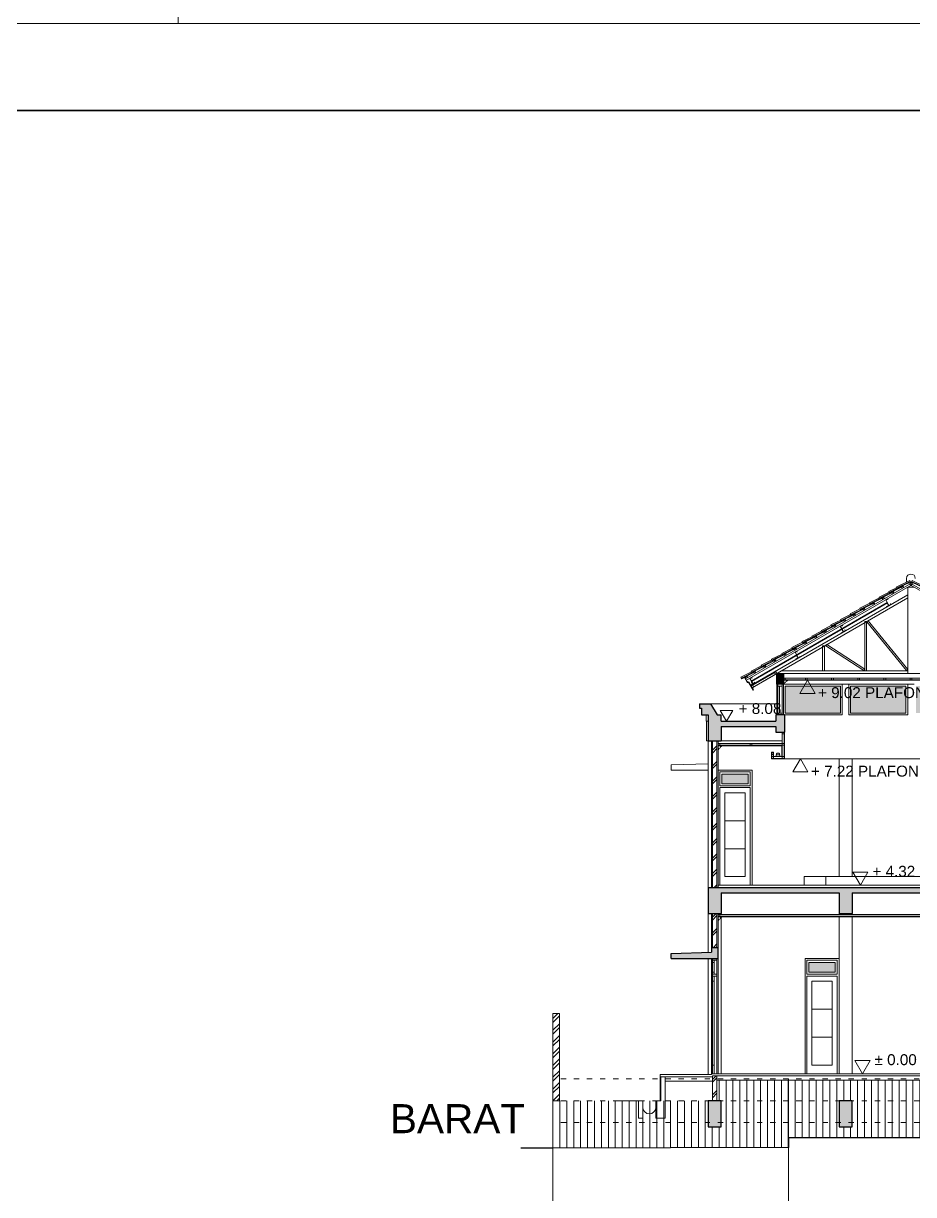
# Model space of a CAD drawing. Header units: millimetres. Extents: x -11 to 1625, y -267 to 180.
# Drawn here: x 823.66 to 844.08, y -183.85 to -157 of the extents above; entities that cross this region are included whole.
import ezdxf
from ezdxf.enums import TextEntityAlignment as Align

# ---------------------------------------------------------------- set-up
doc = ezdxf.new("R2010")
doc.units = ezdxf.units.MM
doc.linetypes.add('ACAD_ISO03W100', pattern=[30, 12, -18])
for name, color, linetype, lineweight in [('ars', 11, 'Continuous', 5), ('ARS DIN', 31, 'Continuous', 5), ('blk', 1, 'Continuous', 30), ('dinding', 5, 'Continuous', 15), ('GEN', 11, 'Continuous', 5), ('GRS KOP', 1, 'Continuous', 35), ('kap', 71, 'Continuous', 15), ('kop', 7, 'Continuous', 20), ('kus', 63, 'Continuous', 15), ('lan', 7, 'Continuous', 15), ('not', 7, 'Continuous', 20), ('pla', 213, 'Continuous', 15), ('sol kaca', 9, 'Continuous', 0), ('sol kol', 8, 'Continuous', 0), ('tem', 5, 'Continuous', 20)]:
    doc.layers.add(name, color=color, linetype=linetype, lineweight=lineweight)
doc.styles.add('BARU', font='complex.shx')
doc.styles.add('S', font='SIMPLEX', dxfattribs={"width": 1.1})
doc.styles.get("Standard").update_dxf_attribs({"font": 'ARIALUNI.TTF'})

# ---------------------------------------------------------------- blocks, each defined once
blk = doc.blocks.new('kop')
at = {"layer": 'GRS KOP'}
blk.add_lwpolyline([(1, 54), (83, 54), (83, 1), (1, 1)], close=True, dxfattribs=at)
at = {"layer": 'kop', "color": 7}
for p, q in [((84, 55), (0, 55)), ((0, 55), (0, 0)), ((0, 0), (84, 0))]:
    blk.add_line(p, q, dxfattribs=at)
at = {"layer": 'kop', "style": 'BARU', "flags": 4}
for p, height in [((73.8, 5.4), 0.35), ((80.303, 5.382), 0.25), ((73.8, 4.9), 0.35), ((80.303, 4.882), 0.25), ((73.8, 4.4), 0.35), ((80.303, 4.382), 0.25)]:
    blk.add_attdef('-', p, '', height=height, dxfattribs=at)
at = {"layer": 'kop', "flags": 4}
for tag, p in [('AR-00', (78.057, 2.648)), ('00', (81.238, 2.647))]:
    blk.add_attdef(tag, text='', height=0.35, dxfattribs=at).set_placement(p, align=Align.MIDDLE)
blk = doc.blocks.new('PEIL')
blk.add_lwpolyline([(-0.188, 0.325), (0.188, 0.325), (0, 0)], close=True)
at = {"style": 'S', "width": 1.1, "flags": 4}
blk.add_attdef('CAT', (0.265, 0.036), '', height=0.2, dxfattribs=at)
blk = doc.blocks.new('PEILA')
blk.add_lwpolyline([(-0.188, -0.325), (0.188, -0.325), (0, 0)], close=True)
at = {"style": 'S', "width": 1.1, "flags": 4}
blk.add_attdef('CAT', (0.265, -0.289), '', height=0.2, dxfattribs=at)
blk = doc.blocks.new('POTONGAN MEMBUJUR')
at = {"layer": 'ars'}
h = blk.add_hatch(dxfattribs=at)
h.set_pattern_fill('TEMBOK', color=256, scale=0.25)
h.set_pattern_definition([(45, (-26.99578, -43.81407), (-0.1767767, 0.1767767), []), (45, (-26.93328, -43.81407), (-0.1767767, 0.1767767), [])])
h.paths.add_polyline_path([(-13.05, 5.49), (-13.05, 8.85), (-12.95, 8.85), (-12.95, 5.49)])
h = blk.add_hatch(dxfattribs=at)
h.set_pattern_fill('TEMBOK', color=256, scale=0.25)
h.set_pattern_definition([(45, (-26.99578, -48.70407), (-0.1767767, 0.1767767), []), (45, (-26.93328, -48.70407), (-0.1767767, 0.1767767), [])])
h.paths.add_polyline_path([(-13.05, 4.11), (-13.05, 4.89), (-12.95, 4.89), (-12.95, 4.11)])
h = blk.add_hatch(dxfattribs=at)
h.set_pattern_fill('TEMBOK', color=256, scale=0.25)
h.set_pattern_definition([(45, (-26.99578, -52.42407), (-0.1767767, 0.1767767), []), (45, (-26.93328, -52.42407), (-0.1767767, 0.1767767), [])])
h.paths.add_polyline_path([(-13.05, 0.6), (-13.05, 1.17), (-12.95, 1.17), (-12.95, 0.6)])
at = {"layer": 'sol kaca'}
h = blk.add_hatch(color=256, dxfattribs=at)
h.dxf.hatch_style = 1
h.paths.add_polyline_path([(-11.385, 10.11), (-11.385, 9.49), (-10.115, 9.49), (-10.115, 10.11)])
h.paths.add_polyline_path([(-9.885, 10.11), (-9.885, 9.49), (-8.615, 9.49), (-8.615, 10.11)])
h.paths.add_polyline_path([(-8.385, 10.11), (-8.385, 9.49), (-7.115, 9.49), (-7.115, 10.11)])
h.paths.add_polyline_path([(-6.885, 10.11), (-6.885, 9.49), (-5.615, 9.49), (-5.615, 10.11)])
h = blk.add_hatch(color=256, dxfattribs=at)
h.dxf.hatch_style = 1
h.paths.add_polyline_path([(-12.235, 8.09), (-12.835, 8.09), (-12.835, 7.87), (-12.235, 7.87)])
h = blk.add_hatch(color=256, dxfattribs=at)
h.dxf.hatch_style = 1
h.paths.add_polyline_path([(-10.24, 3.55), (-10.24, 3.77), (-10.84, 3.77), (-10.84, 3.55)])
at = {"layer": 'sol kol'}
h = blk.add_hatch(color=256, dxfattribs=at)
h.dxf.hatch_style = 1
h.paths.add_polyline_path([(-11.425, 10.4), (-11.575, 10.4), (-11.575, 10.15), (-11.425, 10.15)])
h = blk.add_hatch(color=256, dxfattribs=at)
h.dxf.hatch_style = 1
h.paths.add_polyline_path([(-12.85, 9.3), (-12.85, 9.45), (-12.944, 9.45), (-13.1, 9.7), (-13.35, 9.7), (-13.35, 9.6), (-13.3, 9.6), (-13.3, 9.45), (-13.15, 9.45), (-13.15, 8.85), (-12.85, 8.85), (-12.85, 9.18), (-11.6, 9.18), (-11.6, 9.05), (-11.4, 9.05), (-11.4, 9.45), (-11.6, 9.45), (-11.6, 9.3)])
h = blk.add_hatch(color=256, dxfattribs=at)
h.dxf.hatch_style = 1
h.paths.add_polyline_path([(0.15, 5.37), (3.85, 5.37), (3.85, 4.89), (4.15, 4.89), (4.15, 5.37), (6.85, 5.37), (6.85, 4.89), (7.15, 4.89), (7.15, 5.37), (9.85, 5.37), (9.85, 4.89), (10.15, 4.89), (10.15, 5.37), (10.875, 5.37), (10.875, 5.49), (-13.15, 5.49), (-13.15, 4.89), (-12.85, 4.89), (-12.85, 5.37), (-10.15, 5.37), (-10.15, 4.89), (-9.85, 4.89), (-9.85, 5.37), (-7.15, 5.37), (-7.15, 4.89), (-6.85, 4.89), (-6.85, 5.37), (-4.15, 5.37), (-4.15, 4.89), (-3.85, 4.89), (-3.85, 5.37), (-0.15, 5.37), (-0.15, 4.89), (0.15, 4.89)])
h = blk.add_hatch(color=256, dxfattribs=at)
h.dxf.hatch_style = 1
h.paths.add_polyline_path([(-12.925, 4.11), (-13.075, 4.11), (-13.075, 4.01), (-14, 3.98), (-14, 3.86), (-12.925, 3.86)])
h = blk.add_hatch(color=256, dxfattribs=at)
h.dxf.hatch_style = 1
h.paths.add_polyline_path([(-13.15, 0), (-12.85, 0), (-12.85, 0.6), (-13.15, 0.6)])
h = blk.add_hatch(color=256, dxfattribs=at)
h.dxf.hatch_style = 1
h.paths.add_polyline_path([(-10.15, 0), (-9.85, 0), (-9.85, 0.6), (-10.15, 0.6)])
at = {"layer": 'ars'}
for p, q in [((-9.043, 12.022), (-12.163, 10.221)), ((-9.039, 12.016), (-12.159, 10.214)), ((-12.143, 10.067), (-11.575, 10.395)), ((-11.425, 10.24), (-5.575, 10.24)), ((-13.19, 9.3), (-13.19, 8.85)), ((-11.4, 9.05), (-11.4, 8.44)), ((-13.15, 8.85), (-13.19, 8.85)), ((-12.925, 8.74), (-11.46, 8.74)), ((-11.46, 8.74), (-11.46, 8.49)), ((-11.7, 8.59), (-11.7, 8.44)), ((-11.7, 8.59), (-11.65, 8.59)), ((-11.7, 8.44), (-11.4, 8.44)), ((-11.65, 8.58), (-11.65, 8.59)), ((-12.925, 4.82), (-4.04, 4.82))]:
    blk.add_line(p, q, dxfattribs=at)
for points in [[(-8.67, 12.366), (-8.689, 12.389), (-8.715, 12.374), (-8.705, 12.346)], [(-8.5, 12.464), (-8.519, 12.488), (-8.545, 12.473), (-8.535, 12.444)], [(-8.5, 12.464), (-8.481, 12.488), (-8.455, 12.473), (-8.465, 12.444)], [(-9.112, 12.111), (-9.131, 12.134), (-9.157, 12.119), (-9.146, 12.091)], [(-8.891, 12.238), (-8.91, 12.262), (-8.936, 12.247), (-8.926, 12.218)], [(-9.553, 11.856), (-9.573, 11.879), (-9.599, 11.864), (-9.588, 11.836)], [(-9.332, 11.983), (-9.352, 12.007), (-9.378, 11.992), (-9.367, 11.963)], [(-9.995, 11.601), (-10.014, 11.624), (-10.04, 11.609), (-10.029, 11.581)], [(-9.774, 11.728), (-9.793, 11.752), (-9.819, 11.737), (-9.809, 11.708)], [(-10.436, 11.346), (-10.456, 11.37), (-10.482, 11.355), (-10.471, 11.326)], [(-10.216, 11.474), (-10.235, 11.497), (-10.261, 11.482), (-10.25, 11.454)], [(-10.891, 11.084), (-10.91, 11.107), (-10.936, 11.092), (-10.926, 11.064)], [(-10.657, 11.219), (-10.677, 11.242), (-10.703, 11.227), (-10.692, 11.199)], [(-11.359, 10.814), (-11.378, 10.837), (-11.404, 10.822), (-11.393, 10.794)], [(-11.125, 10.949), (-11.144, 10.972), (-11.17, 10.957), (-11.159, 10.929)], [(-11.826, 10.544), (-11.845, 10.567), (-11.871, 10.552), (-11.861, 10.524)], [(-11.592, 10.679), (-11.612, 10.702), (-11.638, 10.687), (-11.627, 10.659)], [(-12.06, 10.409), (-12.079, 10.432), (-12.105, 10.417), (-12.095, 10.389)]]:
    blk.add_lwpolyline(points, dxfattribs=at)
for points in [[(-9.035, 12.005), (-9.038, 12.003, 0.414214), (-9.039, 11.999), (-9.015, 11.958, -0.414214), (-9.016, 11.954), (-9.058, 11.93, 0.414214), (-9.059, 11.925), (-9.057, 11.923), (-9.005, 11.953)], [(-10.075, 11.405), (-10.077, 11.403, 0.414214), (-10.078, 11.399), (-10.054, 11.358, -0.414214), (-10.055, 11.354), (-10.097, 11.33, 0.414214), (-10.098, 11.325), (-10.097, 11.323), (-10.045, 11.353)], [(-11.114, 10.805), (-11.116, 10.803, 0.414214), (-11.118, 10.799), (-11.094, 10.758, -0.414214), (-11.095, 10.754), (-11.136, 10.73, 0.414214), (-11.137, 10.725), (-11.136, 10.723), (-11.084, 10.753)], [(-12.119, 10.011), (-12.219, 10.184, -0.414214), (-12.225, 10.186, -0.29644), (-12.247, 10.197), (-12.251, 10.194), (-12.253, 10.199), (-12.316, 10.307), (-12.29, 10.322), (-12.284, 10.305), (-12.299, 10.288), (-12.261, 10.222), (-12.22, 10.201), (-12.112, 10.015)], [(-12.153, 10.205), (-12.156, 10.203, 0.414214), (-12.157, 10.199), (-12.133, 10.158, -0.414214), (-12.134, 10.154), (-12.175, 10.13, 0.414214), (-12.176, 10.125), (-12.175, 10.123), (-12.123, 10.153)]]:
    blk.add_lwpolyline(points, format="xyb", close=True, dxfattribs=at)
for points in [[(-13.05, 5.49), (-13.05, 8.85), (-12.95, 8.85), (-12.95, 5.49)], [(-13.05, 4.11), (-13.05, 4.89), (-12.95, 4.89), (-12.95, 4.11)]]:
    blk.add_lwpolyline(points, close=True, dxfattribs=at)
at = {"layer": 'blk'}
for p, q in [((-13.35, 9.7), (-13.1, 9.7)), ((-13.35, 9.7), (-13.35, 9.6)), ((-13.1, 9.7), (-12.944, 9.45)), ((-13.35, 9.6), (-13.3, 9.6)), ((-13.3, 9.6), (-13.3, 9.45)), ((-13.3, 9.45), (-13.15, 9.45)), ((-13.15, 9.45), (-13.15, 8.85)), ((-12.944, 9.45), (-12.85, 9.45)), ((-12.85, 9.3), (-12.85, 9.45)), ((-11.6, 9.45), (-11.6, 9.3)), ((-11.4, 9.45), (-11.6, 9.45)), ((-11.4, 9.45), (-11.4, 9.05)), ((-12.85, 9.3), (-11.6, 9.3)), ((-12.85, 9.18), (-11.6, 9.18)), ((-12.85, 9.18), (-12.85, 8.85)), ((-11.6, 9.18), (-11.6, 9.05)), ((-11.6, 9.05), (-11.4, 9.05)), ((-13.15, 8.85), (-12.85, 8.85)), ((-13.15, 5.49), (10.875, 5.49)), ((-13.15, 5.49), (-13.15, 4.89)), ((-12.85, 5.37), (-10.15, 5.37)), ((-12.85, 5.37), (-12.85, 4.89)), ((-10.15, 5.37), (-10.15, 4.89)), ((-9.85, 5.37), (-7.15, 5.37)), ((-9.85, 5.37), (-9.85, 4.89)), ((-13.15, 4.89), (-12.85, 4.89)), ((-10.15, 4.89), (-9.85, 4.89)), ((-12.925, 4.11), (-13.075, 4.11)), ((-13.075, 4.11), (-13.075, 4.01)), ((-12.925, 3.86), (-12.925, 4.11)), ((-14, 3.98), (-13.075, 4.01)), ((-14, 3.86), (-14, 3.98)), ((-14, 3.86), (-12.925, 3.86))]:
    blk.add_line(p, q, dxfattribs=at)
for points in [[(-11.425, 10.15), (-11.575, 10.15), (-11.575, 10.4), (-11.425, 10.4)], [(-13.15, 0), (-12.85, 0), (-12.85, 0.6), (-13.15, 0.6)], [(-10.15, 0), (-9.85, 0), (-9.85, 0.6), (-10.15, 0.6)]]:
    blk.add_lwpolyline(points, close=True, dxfattribs=at)
at = {"layer": 'GEN', "color": 11}
for p, q in [((-8.998, 12.252), (-8.685, 12.408)), ((-8.831, 12.356), (-8.515, 12.507)), ((-8.169, 12.356), (-8.485, 12.507)), ((-9.44, 11.997), (-9.127, 12.153)), ((-9.219, 12.124), (-8.906, 12.281)), ((-9.881, 11.742), (-9.568, 11.898)), ((-9.661, 11.869), (-9.348, 12.026)), ((-10.323, 11.487), (-10.01, 11.644)), ((-10.102, 11.614), (-9.789, 11.771)), ((-10.765, 11.232), (-10.452, 11.389)), ((-10.544, 11.359), (-10.231, 11.516)), ((-11.219, 10.969), (-10.906, 11.126)), ((-10.985, 11.104), (-10.672, 11.261)), ((-11.687, 10.7), (-11.374, 10.856)), ((-11.453, 10.835), (-11.14, 10.991)), ((-12.155, 10.43), (-11.842, 10.587)), ((-11.921, 10.565), (-11.608, 10.722)), ((-12.386, 10.29), (-12.076, 10.452))]:
    blk.add_line(p, q, dxfattribs=at)
for points in [[(-8.834, 12.362), (-9.009, 12.274), (-8.992, 12.238), (-8.688, 12.391), (-8.683, 12.382), (-8.674, 12.386), (-8.685, 12.408)], [(-8.526, 12.529), (-8.841, 12.378), (-8.824, 12.342), (-8.517, 12.489), (-8.513, 12.48), (-8.504, 12.484), (-8.526, 12.529)], [(-8.474, 12.529), (-8.159, 12.378), (-8.176, 12.342), (-8.483, 12.489), (-8.487, 12.48), (-8.496, 12.484), (-8.474, 12.529)], [(-9.223, 12.133), (-9.451, 12.019), (-9.433, 11.983), (-9.129, 12.136), (-9.125, 12.127), (-9.116, 12.131), (-9.127, 12.153)], [(-9.003, 12.261), (-9.23, 12.147), (-9.212, 12.111), (-8.908, 12.263), (-8.904, 12.254), (-8.895, 12.259), (-8.906, 12.281)], [(-9.665, 11.878), (-9.893, 11.764), (-9.875, 11.728), (-9.571, 11.881), (-9.566, 11.872), (-9.557, 11.876), (-9.568, 11.898)], [(-9.444, 12.006), (-9.672, 11.892), (-9.654, 11.856), (-9.35, 12.008), (-9.345, 11.999), (-9.336, 12.004), (-9.348, 12.026)], [(-10.107, 11.623), (-10.334, 11.509), (-10.316, 11.473), (-10.012, 11.626), (-10.008, 11.617), (-9.999, 11.621), (-10.01, 11.644)], [(-9.886, 11.751), (-10.113, 11.637), (-10.096, 11.601), (-9.791, 11.753), (-9.787, 11.744), (-9.778, 11.749), (-9.789, 11.771)], [(-10.548, 11.368), (-10.776, 11.254), (-10.758, 11.219), (-10.454, 11.371), (-10.449, 11.362), (-10.44, 11.366), (-10.452, 11.389)], [(-10.327, 11.496), (-10.555, 11.382), (-10.537, 11.346), (-10.233, 11.498), (-10.229, 11.489), (-10.22, 11.494), (-10.231, 11.516)], [(-10.989, 11.112), (-11.23, 10.992), (-11.212, 10.956), (-10.908, 11.108), (-10.904, 11.099), (-10.895, 11.104), (-10.906, 11.126)], [(-10.769, 11.241), (-10.997, 11.127), (-10.979, 11.091), (-10.675, 11.243), (-10.67, 11.234), (-10.661, 11.239), (-10.672, 11.261)], [(-11.457, 10.843), (-11.698, 10.722), (-11.68, 10.686), (-11.376, 10.838), (-11.372, 10.829), (-11.363, 10.834), (-11.374, 10.856)], [(-11.223, 10.977), (-11.464, 10.857), (-11.446, 10.821), (-11.142, 10.973), (-11.138, 10.964), (-11.129, 10.969), (-11.14, 10.991)], [(-11.925, 10.573), (-12.166, 10.453), (-12.148, 10.417), (-11.844, 10.569), (-11.839, 10.56), (-11.831, 10.565), (-11.842, 10.587)], [(-11.691, 10.708), (-11.932, 10.587), (-11.914, 10.552), (-11.61, 10.704), (-11.606, 10.695), (-11.597, 10.699), (-11.608, 10.722)], [(-12.158, 10.437), (-12.398, 10.312), (-12.379, 10.277), (-12.078, 10.434), (-12.073, 10.425), (-12.064, 10.43), (-12.076, 10.452)]]:
    blk.add_lwpolyline(points, dxfattribs=at)
at = {"layer": 'kap'}
for p, q in [((-12.292, 10.275), (-8.5, 12.464)), ((-12.272, 10.24), (-8.48, 12.429)), ((-8.6, 12.494), (-8.6, 12.578)), ((-8.575, 10.4), (-8.575, 12.375)), ((-8.575, 12.375), (-8.425, 12.375)), ((-8.52, 12.429), (-8.5, 12.464)), ((-4.728, 10.24), (-8.52, 12.429)), ((-4.708, 10.275), (-8.5, 12.464)), ((-8.48, 12.429), (-8.5, 12.464)), ((-12.175, 10.123), (-8.575, 12.201)), ((-12.145, 10.071), (-8.575, 12.132)), ((-9.56, 10.46), (-9.56, 11.586)), ((-9.52, 11.586), (-9.56, 11.586)), ((-9.52, 10.46), (-9.52, 11.586)), ((-9.484, 11.607), (-9.515, 11.582)), ((-8.606, 10.466), (-9.515, 11.582)), ((-8.575, 10.492), (-9.484, 11.607)), ((-10.526, 10.46), (-10.526, 11.029)), ((-10.486, 11.029), (-10.526, 11.029)), ((-10.486, 10.46), (-10.486, 11.029)), ((-10.43, 11.061), (-10.452, 11.028)), ((-9.582, 10.463), (-10.452, 11.028)), ((-9.56, 10.497), (-10.43, 11.061)), ((-9.56, 10.497), (-9.582, 10.463)), ((-8.575, 10.492), (-8.606, 10.466)), ((-12.29, 10.322), (-12.264, 10.337)), ((-12.27, 10.287), (-12.29, 10.322)), ((-12.244, 10.302), (-12.264, 10.337)), ((-11.575, 10.4), (-5.425, 10.4)), ((-11.471, 10.46), (-8.575, 10.46))]:
    blk.add_line(p, q, dxfattribs=at)
for points in [[(-8.974, 11.994), (-8.965, 11.979), (-9.005, 11.956), (-9.077, 12.082), (-9.038, 12.105), (-9.029, 12.089), (-9.027, 12.09), (-9.037, 12.108), (-9.08, 12.083), (-9.005, 11.953), (-8.962, 11.978), (-8.972, 11.995)], [(-10.013, 11.394), (-10.004, 11.379), (-10.044, 11.356), (-10.116, 11.482), (-10.077, 11.505), (-10.068, 11.489), (-10.066, 11.49), (-10.076, 11.508), (-10.12, 11.483), (-10.045, 11.353), (-10.001, 11.378), (-10.011, 11.395)], [(-11.052, 10.794), (-11.044, 10.779), (-11.083, 10.756), (-11.156, 10.882), (-11.116, 10.905), (-11.107, 10.889), (-11.106, 10.89), (-11.116, 10.908), (-11.159, 10.883), (-11.084, 10.753), (-11.041, 10.778), (-11.051, 10.795)], [(-12.092, 10.194), (-12.083, 10.179), (-12.122, 10.156), (-12.195, 10.282), (-12.156, 10.305), (-12.147, 10.289), (-12.145, 10.29), (-12.155, 10.308), (-12.198, 10.283), (-12.123, 10.153), (-12.08, 10.178), (-12.09, 10.195)]]:
    blk.add_lwpolyline(points, close=True, dxfattribs=at)
blk.add_arc((-8.5, 12.578), 0.1, 0, 180, dxfattribs=at)
at = {"layer": 'kus'}
for p, q in [((-11.55, 10.15), (-11.55, 9.45)), ((-11.45, 10.11), (-11.55, 10.11)), ((-11.515, 10.11), (-11.515, 9.49)), ((-11.45, 10.15), (-11.45, 9.45)), ((-10.075, 10.15), (-11.425, 10.15)), ((-10.075, 9.45), (-10.075, 10.15)), ((-9.925, 10.15), (-10.075, 10.15)), ((-8.425, 10.15), (-8.575, 10.15)), ((-11.45, 9.49), (-11.55, 9.49)), ((-10.075, 9.45), (-11.45, 9.45)), ((-10.075, 9.45), (-11.45, 9.45)), ((-12.925, 8.18), (-12.145, 8.18)), ((-12.145, 8.18), (-12.145, 5.54)), ((-12.885, 7.78), (-12.885, 5.54)), ((-12.885, 7.78), (-12.185, 7.78)), ((-12.765, 7.66), (-12.765, 5.74)), ((-12.765, 7.66), (-12.305, 7.66)), ((-12.305, 7.66), (-12.305, 5.74)), ((-12.185, 7.78), (-12.185, 5.54)), ((-12.765, 7.02), (-12.305, 7.02)), ((-12.765, 6.38), (-12.305, 6.38)), ((-12.765, 5.74), (-12.305, 5.74)), ((-13.05, 3.86), (-13.05, 1.22)), ((-13.05, 3.82), (-12.95, 3.82)), ((-13.05, 3.77), (-13.015, 3.77)), ((-13.015, 3.82), (-13.015, 3.5)), ((-12.95, 3.86), (-12.95, 1.22)), ((-10.93, 3.86), (-10.93, 1.22)), ((-10.15, 3.86), (-10.93, 3.86)), ((-13.015, 3.55), (-13.05, 3.55)), ((-12.95, 3.5), (-13.05, 3.5)), ((-12.95, 3.46), (-13.05, 3.46)), ((-13.015, 3.34), (-13.05, 3.34)), ((-13.015, 3.46), (-13.015, 1.22)), ((-10.89, 3.46), (-10.89, 1.22)), ((-10.19, 3.46), (-10.89, 3.46)), ((-10.77, 3.34), (-10.77, 1.42)), ((-10.31, 3.34), (-10.77, 3.34)), ((-10.31, 3.34), (-10.31, 1.42)), ((-10.19, 3.46), (-10.19, 1.22)), ((-10.31, 2.7), (-10.77, 2.7)), ((-10.31, 2.06), (-10.77, 2.06)), ((-13.015, 1.42), (-13.05, 1.42)), ((-10.31, 1.42), (-10.77, 1.42))]:
    blk.add_line(p, q, dxfattribs=at)
for points in [[(-10.115, 10.11), (-10.115, 9.49), (-11.385, 9.49), (-11.385, 10.11)], [(-9.925, 10.15), (-9.925, 9.45), (-8.575, 9.45), (-8.575, 10.15)], [(-9.885, 10.11), (-9.885, 9.49), (-8.615, 9.49), (-8.615, 10.11)], [(-12.885, 8.14), (-12.885, 7.82), (-12.185, 7.82), (-12.185, 8.14)], [(-12.835, 8.09), (-12.835, 7.87), (-12.235, 7.87), (-12.235, 8.09)], [(-10.19, 3.82), (-10.19, 3.5), (-10.89, 3.5), (-10.89, 3.82)], [(-10.24, 3.77), (-10.24, 3.55), (-10.84, 3.55), (-10.84, 3.77)]]:
    blk.add_lwpolyline(points, close=True, dxfattribs=at)
at = {"layer": 'lan'}
for p, q in [((-11.575, 9.45), (-11.575, 10.15)), ((-11.425, 9.45), (-11.425, 10.15)), ((-13.1, 9.7), (-11.575, 9.7)), ((-13.2, 9.45), (-13.2, 9.3)), ((-13.2, 9.3), (-13.15, 9.3)), ((-11.45, 8.85), (-12.85, 8.85)), ((-5.6, 8.44), (-11.4, 8.44)), ((-6.05, 5.74), (-10.95, 5.74)), ((-10.95, 5.74), (-10.95, 5.54)), ((-10.45, 5.74), (-10.45, 5.54)), ((-4.075, 5.54), (-12.925, 5.54)), ((-13.075, 3.86), (-13.075, 1.22)), ((-12.925, 1.22), (-12.925, 3.86)), ((-13.075, 1.2), (-14.25, 1.2)), ((-14.25, 1.2), (-14.25, 0.6)), ((-13.05, 1.15), (-14.135, 1.15)), ((-13.075, 1.22), (10.075, 1.22)), ((-13.075, 1.22), (-13.075, 1.2)), ((-12.95, 1.17), (9.95, 1.17)), ((-13.05, 1.05), (-14.135, 1.05)), ((-12.95, 1.07), (9.95, 1.07)), ((-15.305, 0.6), (-14.65, 0.6))]:
    blk.add_line(p, q, dxfattribs=at)
for points in [[(-11.345, 10.22), (-11.345, 10.23), (-11.335, 10.23), (-11.335, 10.24), (-11.425, 10.24), (-11.425, 10.15), (-11.415, 10.15), (-11.415, 10.16), (-11.405, 10.16), (-11.405, 10.18, 0.414214), (-11.365, 10.22)], [(-12.117, 10.075), (-12.118, 10.078), (-12.115, 10.08), (-12.117, 10.082), (-12.143, 10.067), (-12.128, 10.041), (-12.125, 10.043), (-12.127, 10.046), (-12.124, 10.048), (-12.127, 10.053, 0.414214), (-12.122, 10.072)], [(-12.845, 8.72), (-12.845, 8.73), (-12.835, 8.73), (-12.835, 8.74), (-12.925, 8.74), (-12.925, 8.65), (-12.915, 8.65), (-12.915, 8.66), (-12.905, 8.66), (-12.905, 8.68, 0.414214), (-12.865, 8.72)], [(-12.845, 4.8), (-12.845, 4.81), (-12.835, 4.81), (-12.835, 4.82), (-12.925, 4.82), (-12.925, 4.73), (-12.915, 4.73), (-12.915, 4.74), (-12.905, 4.74), (-12.905, 4.76, 0.414214), (-12.865, 4.8)]]:
    blk.add_lwpolyline(points, format="xyb", close=True, dxfattribs=at)
blk.add_arc((-14.5, 0.45), 0.15, 180, 0, dxfattribs=at)
at = {"layer": 'pla'}
for p, q in [((-12.165, 10.106), (-11.595, 10.435)), ((-11.61, 10.38), (-11.63, 10.415)), ((-11.575, 10.4), (-11.595, 10.435)), ((-11.425, 10.29), (-5.575, 10.29)), ((-11.425, 10.25), (-5.575, 10.25)), ((-11.385, 10.29), (-11.385, 10.25)), ((-10.92, 10.29), (-10.92, 10.25)), ((-10.88, 10.29), (-10.88, 10.25)), ((-10.32, 10.29), (-10.32, 10.25)), ((-10.28, 10.29), (-10.28, 10.25)), ((-9.72, 10.29), (-9.72, 10.25)), ((-9.68, 10.29), (-9.68, 10.25)), ((-9.12, 10.29), (-9.12, 10.25)), ((-9.08, 10.29), (-9.08, 10.25)), ((-8.52, 10.29), (-8.52, 10.25)), ((-8.48, 10.29), (-8.48, 10.25)), ((-12.11, 10.091), (-12.13, 10.126)), ((-11.45, 9.05), (-11.45, 8.45)), ((-11.45, 9.01), (-11.41, 9.01)), ((-11.41, 9.05), (-11.41, 8.45)), ((-12.925, 8.79), (-11.41, 8.79)), ((-12.925, 8.75), (-11.41, 8.75)), ((-12.885, 8.79), (-12.885, 8.75)), ((-12.188, 8.79), (-12.188, 8.75)), ((-12.148, 8.79), (-12.148, 8.75)), ((-11.69, 8.58), (-11.69, 8.45)), ((-11.69, 8.58), (-11.65, 8.58)), ((-11.69, 8.54), (-11.65, 8.54)), ((-11.69, 8.49), (-11.41, 8.49)), ((-11.69, 8.45), (-11.41, 8.45)), ((-11.65, 8.58), (-11.65, 8.45)), ((-12.925, 4.87), (9.925, 4.87)), ((-12.885, 4.87), (-12.885, 4.83)), ((-12.925, 4.83), (9.925, 4.83))]:
    blk.add_line(p, q, dxfattribs=at)
blk.add_lwpolyline([(-11.505, 8.49), (-11.595, 8.49), (-11.595, 8.532), (-11.505, 8.532)], close=True, dxfattribs=at)
blk.add_arc((-11.551, 8.537), 0.0366, 351.9093, 188.0907, dxfattribs=at)
at = {"layer": 'tem'}
for p, q in [((-13.15, 8.85), (-13.15, 5.49)), ((-13.075, 8.85), (-13.075, 5.49)), ((-12.925, 5.49), (-12.925, 8.85)), ((-14, 8.3), (-13.15, 8.328)), ((-10.15, 8.44), (-10.15, 5.74)), ((-9.85, 8.44), (-9.85, 5.74)), ((-14, 8.18), (-14, 8.3)), ((-14, 8.18), (-13.15, 8.18)), ((-13.15, 4.89), (-13.15, 4.008)), ((-13.075, 4.89), (-13.075, 4.11)), ((-12.925, 4.11), (-12.925, 4.89)), ((-12.85, 5.095), (-12.85, 4.93)), ((-12.85, 4.89), (-12.85, 4.87)), ((-10.15, 4.89), (-10.15, 4.87)), ((-9.85, 4.89), (-9.85, 4.87)), ((-12.85, 4.8), (-12.85, 1.22)), ((-10.15, 4.82), (-10.15, 1.22)), ((-9.85, 4.82), (-9.85, 1.22)), ((-13.15, 3.86), (-13.15, 1.2)), ((-14.235, 1.15), (-14.235, 0.6)), ((-14.135, 1.15), (-14.235, 1.15)), ((-14.135, 1.15), (-14.135, 0.2)), ((-14.75, 0.6), (-14.75, 0.2)), ((-14.65, 0.6), (-14.65, 0.2)), ((-14.35, 0.6), (-14.235, 0.6)), ((-14.35, 0.6), (-14.35, 0.2)), ((-14.75, 0.2), (-14.65, 0.2)), ((-14.35, 0.2), (-14.135, 0.2))]:
    blk.add_line(p, q, dxfattribs=at)
blk.add_lwpolyline([(-13.05, 0.6), (-13.05, 1.17), (-12.95, 1.17), (-12.95, 0.6)], close=True, dxfattribs=at)
at = {"layer": 'not'}
ref = blk.add_blockref('PEILA', (-10.874, 10.24), dxfattribs=dict(at, xscale=0.9237604307034012, yscale=0.9237604307034012, zscale=0.9237604307034012))
ref.add_attrib('CAT', '+ 9.02 PLAFOND GYPSUM', (-10.631, 9.833), dxfattribs={"layer": '0', "height": 0.25, "flags": 4})
ref = blk.add_blockref('PEIL', (-12.731, 9.3), dxfattribs=dict(at, xscale=0.7698003589194718, yscale=0.7698003589194718, zscale=0.7698003589194718))
ref.add_attrib('CAT', '+ 8.08', (-12.452, 9.468), dxfattribs={"layer": '0', "height": 0.25, "flags": 4})
ref = blk.add_blockref('PEILA', (-11.036, 8.44), dxfattribs=dict(at, xscale=0.9237604307034012, yscale=0.9237604307034012, zscale=0.9237604307034012))
ref.add_attrib('CAT', '+ 7.22 PLAFOND GYPSUM T=9mm', (-10.792, 8.033), dxfattribs={"layer": '0', "height": 0.25, "flags": 4})
ref = blk.add_blockref('PEIL', (-9.659, 5.54), dxfattribs=dict(at, xscale=0.9237604307034012, yscale=0.9237604307034012, zscale=0.9237604307034012))
ref.add_attrib('CAT', '+ 4.32 R. AULA', (-9.383, 5.737), dxfattribs={"layer": '0', "height": 0.25, "flags": 4})
ref = blk.add_blockref('PEIL', (-9.612, 1.22), dxfattribs=dict(at, xscale=0.9237604307034012, yscale=0.9237604307034012, zscale=0.9237604307034012))
ref.add_attrib('CAT', '%%P 0.00 R. TUNGGU', (-9.335, 1.417), dxfattribs={"layer": '0', "height": 0.25, "flags": 4})

msp = doc.modelspace()

# ---------------------------------------------------------------- hatches: boundary and pattern name
at = {"layer": 'ars'}
h = msp.add_hatch(dxfattribs=at)
h.set_pattern_fill('ANSI32', color=256, scale=0.02, style=0)
h.set_pattern_definition([(45, (835.80604, -181.70195), (-0.134704, 0.134704), []), (45, (835.89585, -181.70195), (-0.134704, 0.134704), [])])
h.paths.add_polyline_path([(835.9560439, -181.7019547), (835.9560439, -179.7019547), (835.8060439, -179.7019547), (835.8060439, -181.7019547)])
at = {"layer": 'ARS DIN'}
h = msp.add_hatch(dxfattribs=at)
h.set_pattern_fill('LINE', color=256, scale=0.05, angle=90, style=0)
h.set_pattern_definition([(90, (835.80604, -182.78795), (-0.15875, 1e-17), [])])
h.paths.add_polyline_path([(839.3660439, -181.7019547), (835.8060439, -181.7019547), (835.8060439, -182.2019547), (839.3660439, -182.2019547)])
h.paths.add_polyline_path([(841.2060439, -182.2019547), (839.6660439, -182.2019547), (839.6660439, -182.3019547), (839.3660439, -182.3019547), (839.3660439, -182.2019547), (835.8060439, -182.2019547), (835.8060439, -182.7879547), (841.2060439, -182.7739547), (841.2060439, -182.5509547)])
h.paths.add_polyline_path([(841.2060439, -181.7019547), (839.6660439, -181.7019547), (839.6660439, -182.2019547), (841.2060439, -182.2019547)])
h.paths.add_polyline_path([(841.2060439, -181.2319547), (839.5660439, -181.2319547), (839.5660439, -181.7019547), (841.2060439, -181.7019547)])
h.paths.add_polyline_path([(852.2060439, -181.2319547), (841.2060439, -181.2319547), (841.2060439, -181.7019547), (852.2060439, -181.7019547)])
h.paths.add_polyline_path([(842.3660439, -181.7019547), (841.2060439, -181.7019547), (841.2060439, -182.2019547), (842.3660439, -182.2019547)])
h.paths.add_polyline_path([(852.2060439, -182.2019547), (848.6660439, -182.2019547), (848.6660439, -182.3019547), (848.3660439, -182.3019547), (848.3660439, -182.2019547), (845.6660439, -182.2019547), (845.6660439, -182.3019547), (845.3660439, -182.3019547), (845.3660439, -182.2019547), (842.6660439, -182.2019547), (842.6660439, -182.3019547), (842.3660439, -182.3019547), (842.3660439, -182.2019547), (841.2060439, -182.2019547), (841.2060439, -182.5509547), (852.2060439, -182.5509547)])
h.paths.add_polyline_path([(845.3660439, -181.7019547), (842.6660439, -181.7019547), (842.6660439, -182.2019547), (845.3660439, -182.2019547)])
h.paths.add_polyline_path([(848.3660439, -181.7019547), (845.6660439, -181.7019547), (845.6660439, -182.2019547), (848.3660439, -182.2019547)])
h.paths.add_polyline_path([(852.2060439, -181.7019547), (848.6660439, -181.7019547), (848.6660439, -182.2019547), (852.2060439, -182.2019547)])
h.paths.add_polyline_path([(863.2060439, -182.2019547), (852.2060439, -182.2019547), (852.2060439, -182.5509547), (863.2060439, -182.5559547)])
h.paths.add_polyline_path([(863.2060439, -181.7019547), (852.2060439, -181.7019547), (852.2060439, -182.2019547), (863.2060439, -182.2019547)])
h.paths.add_polyline_path([(863.2060439, -181.2019547), (852.2060439, -181.2019547), (852.2060439, -181.7019547), (863.2060439, -181.7019547)])
h.paths.add_polyline_path([(864.879605, -181.5727341), (865.9003247, -181.5727341), (865.9003247, -181.1898043), (864.879605, -181.1898043)], flags=9)

# ---------------------------------------------------------------- linework, layer by layer
msp.add_lwpolyline([(872.0602476, -182.7959547), (870.6060439, -182.7959547), (863.2060439, -182.7219547), (863.2060439, -182.5559547), (852.2060439, -182.5509547), (841.2060439, -182.5509547), (841.2060439, -182.7739547), (835.8060439, -182.7879547), (835.0664726, -182.7879547)])
at = {"layer": 'ars', "linetype": 'ACAD_ISO03W100', "ltscale": 0.01}
for points in [[(870.6060439, -181.2019547), (835.8060439, -181.2019547)], [(870.6060439, -181.7019547), (835.8060439, -181.7019547)], [(870.6060439, -182.2019547), (835.8060439, -182.2019547)]]:
    msp.add_lwpolyline(points, dxfattribs=at)
at = {"layer": 'dinding'}
msp.add_lwpolyline([(835.9560439, -181.7019547), (835.9560439, -179.7019547), (835.8060439, -179.7019547), (835.8060439, -181.7019547)], close=True, dxfattribs=at)
for points in [[(835.8060439, -181.2019547), (835.8060439, -202.3601797)], [(841.2060439, -181.2019547), (841.2060439, -202.3601797)]]:
    msp.add_lwpolyline(points, dxfattribs=at)

# ---------------------------------------------------------------- block references
msp.add_blockref('POTONGAN MEMBUJUR', (852.5160439, -182.3019547))
at = {"layer": 'kop'}
msp.add_blockref('kop', (827.2141618, -157), dxfattribs=at)
at = {"layer": 'kop', "xscale": 2, "yscale": 2, "zscale": 2}
msp.add_blockref('kop', (743.2141622, -267), dxfattribs=at)

# ---------------------------------------------------------------- texts
at = {"layer": 'not'}
msp.add_text('BARAT', height=0.66567735, dxfattribs=at).set_placement((832.0666001, -182.4451989))

doc.saveas('drawing.dxf')
